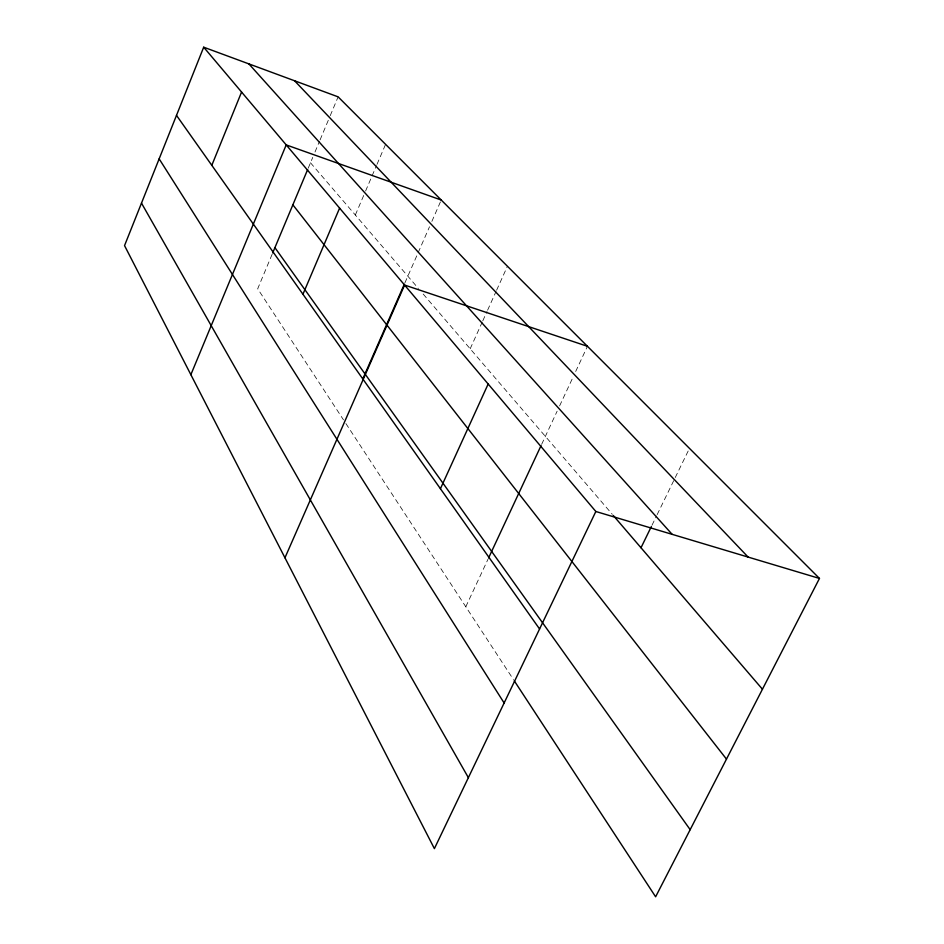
<?xml version="1.0" encoding="UTF-8"?>
<svg xmlns="http://www.w3.org/2000/svg" width="944" height="944" viewBox="0 0 944 944"><rect width="100%" height="100%" fill="white"/><g stroke="black" fill="none" stroke-linecap="round" stroke-linejoin="round"><path stroke-width="0.71" stroke-dasharray="4.72 3.54" d="M272.132 254.29L257.688 288.77L343.486 419.868M308.216 168.197L312.747 157.388M315.001 152.008L319.509 141.246M320.075 139.901L329.657 117.032M330.223 115.687L338.117 96.854M355.333 215.008L365.033 192.34M365.599 191.007L376.444 165.672M377.01 164.339L385.577 144.349M404.893 282.905L429.52 226.749M431.868 221.403L441.237 200.034M470.183 348.784L482.195 322.164M482.797 320.83L486.998 311.508M487.6 310.187L496.013 291.543M496.615 290.209L507.424 266.255M465.793 606.756L487.954 559.32M541.644 444.341L557.125 411.206M559.603 405.908L573.209 376.774M575.687 371.476L587.439 346.306M651.985 525.242L656.505 515.967M657.154 514.633L674.594 478.856M675.243 477.534L688.164 451.031M310.493 162.769L418.393 288.463M423.183 294.044L612.314 514.35M345.893 423.549L513.406 679.503"/><path stroke-width="1.42" d="M203.692 47.2L124.537 245.617L434.393 848.621L595.841 511.495L203.692 47.2L338.117 96.854L819.463 578.436L655.62 896.8L514.209 680.73M211.81 165.33L241.57 92.052M190.865 374.685L286.209 144.904L441.237 200.034M272.686 252.968L307.65 169.554M302.941 294.257L339.604 208.117M362.626 379.299L404.303 284.25M284.958 557.786L404.587 285.053L587.439 346.306M440.423 488.721L488.166 384.007M488.567 558.01L541.03 445.674M641 547.768L651.336 526.563M595.841 511.495L819.463 578.436M294.563 80.771L748.132 557.09M248.874 63.897L672.14 534.339M613.27 515.459L762.445 689.226M292.864 204.824L726.479 759.106M274.916 247.658L690.17 829.67M176.493 115.38L539.579 628.987M159.147 158.852L504.131 702.997M141.494 203.125L468.377 777.667"/></g></svg>
